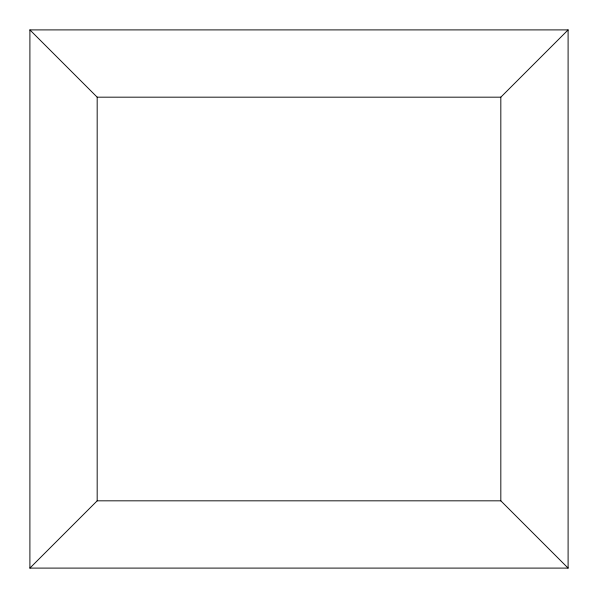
<?xml version="1.0" encoding="UTF-8"?>
<svg xmlns="http://www.w3.org/2000/svg" width="598" height="598" viewBox="0 0 598 598"><rect width="100%" height="100%" fill="white"/><g stroke="black" fill="none" stroke-linecap="round" stroke-linejoin="round"><path stroke-width="0.9" d="M29.9 568.1L97.175 500.825L97.175 97.175L29.9 29.9L568.1 29.9L568.1 568.1L29.9 568.1L29.9 29.9M568.1 568.1L500.825 500.825L500.825 97.175L568.1 29.9M97.175 97.175L500.825 97.175M97.175 500.825L500.825 500.825"/></g></svg>
